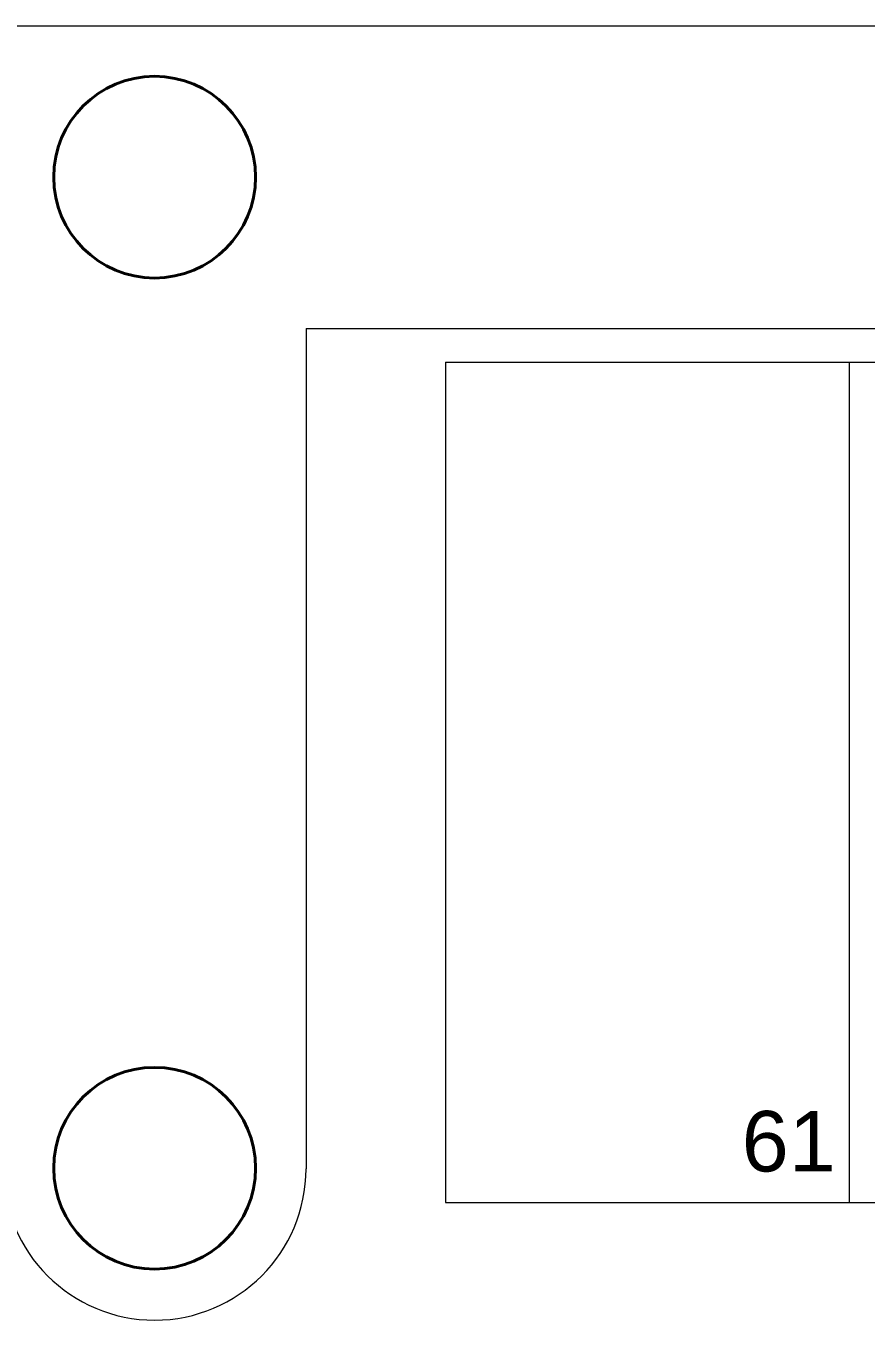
# Model space of a CAD drawing. Header units: inches. Extents: x 13 to 261, y -112 to -47.
# Drawn here: x 208.62 to 213.62, y -72.13 to -64.43 of the extents above; entities that cross this region are included whole.
import ezdxf

# ---------------------------------------------------------------- set-up
doc = ezdxf.new("R2010")
doc.units = ezdxf.units.IN
doc.header["$MEASUREMENT"] = 0
for name, color, linetype, lineweight in [('BANQUETA', 2, 'Continuous', 18), ('CAJONES', 3, 'Continuous', 20), ('COLUMNAS', 20, 'Continuous', 40), ('TEXTOS', 124, 'Continuous', 30)]:
    doc.layers.add(name, color=color, linetype=linetype, lineweight=lineweight)
doc.styles.add('TEXTOS', font='ARIALUNI.TTF', dxfattribs={"height": 0.36})

msp = doc.modelspace()

# ---------------------------------------------------------------- linework, layer by layer
at = {"layer": 'BANQUETA'}
for p, q in [((159.6902, -64.4268), (220.1906, -64.4268)), ((169.3902, -64.4268), (220.1906, -64.4268)), ((210.2902, -66.2268), (220.1906, -66.2268)), ((210.2902, -66.2268), (210.2902, -71.2268))]:
    msp.add_line(p, q, dxfattribs=at)
for radius in [0.9, 0.6]:
    msp.add_arc((209.3902, -71.2268), radius, 180, 0, dxfattribs=at)
at = {"layer": 'CAJONES'}
for p, q in [((211.1195, -66.4268), (220.7195, -66.4268)), ((211.1195, -66.4268), (211.1195, -71.4268)), ((213.5195, -66.4268), (213.5195, -71.4268)), ((211.1195, -71.4268), (220.7195, -71.4268))]:
    msp.add_line(p, q, dxfattribs=at)
at = {"layer": 'COLUMNAS'}
for centre in [(209.3902, -65.3268), (209.3902, -71.2231)]:
    msp.add_circle(centre, 0.6, dxfattribs=at)

# ---------------------------------------------------------------- texts
at = {"layer": 'TEXTOS', "style": 'TEXTOS'}
msp.add_text('61', height=0.36, dxfattribs=at).set_placement((212.8804, -71.2424))

doc.saveas('drawing.dxf')
